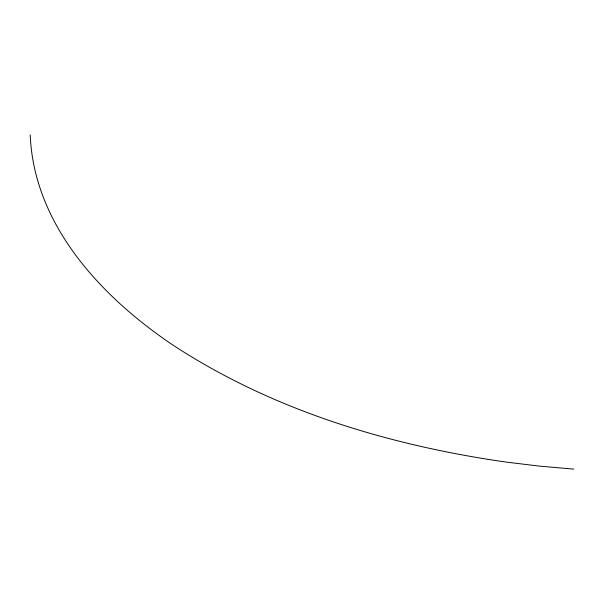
<?xml version="1.0" encoding="UTF-8"?>
<svg xmlns="http://www.w3.org/2000/svg" width="604" height="604" viewBox="0 0 604 604"><rect width="100%" height="100%" fill="white"/><g stroke="black" fill="none" stroke-linecap="round" stroke-linejoin="round"><path stroke-width="0.91" d="M573.8 469.127L539.387 466.107L505.963 462.06C388.666 445.239 271.959 410.154 172.276 344.642C101.276 296.76 33.93 224.99 30.2 134.873"/></g></svg>
